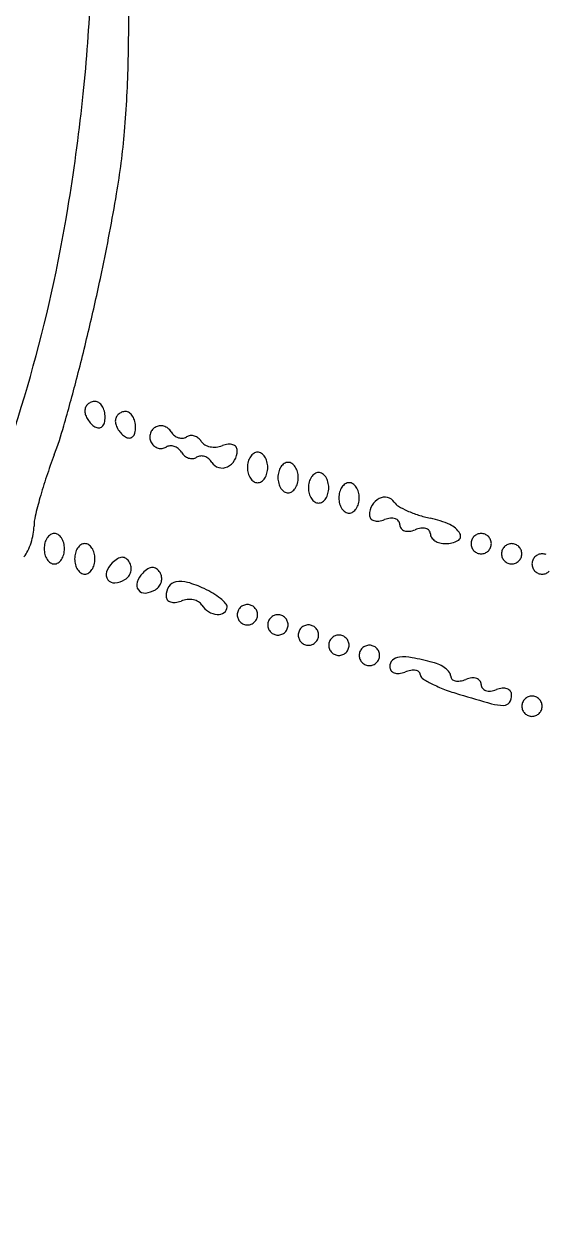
# Model space of a CAD drawing. Header units: metres. Extents: x -22 to 82, y -7 to 32.
# Drawn here: x 10.6322 to 10.7409, y 27.6661 to 27.9155 of the extents above; entities that cross this region are included whole.
import ezdxf

# ---------------------------------------------------------------- set-up
doc = ezdxf.new("R2010")
doc.units = ezdxf.units.M
doc.header["$LTSCALE"] = 2
doc.header["$MEASUREMENT"] = 0
doc.layers.add('ZSILUETAEDIFICIO', color=253, linetype='CONTINUOUS')
doc.layers.add('ZVEREDA', color=253, linetype='CONTINUOUS')

msp = doc.modelspace()

# ---------------------------------------------------------------- hatches: boundary and pattern name
at = {"layer": 'ZVEREDA'}
h = msp.add_hatch(dxfattribs=at)
h.set_pattern_fill('AR-SAND', color=256, scale=0.08)
h.set_pattern_definition([(37.50000000000001, (100.3217642182751, 117.4581959786875), (-0.0050394686487687, 0.1541459015210527), [0, -0.1216, 0, -0.136, 0, -0.13]), (7.499999999999999, (100.3217642182751, 117.4581959786875), (0.1415821364214182, 0.2257716852183792), [0, -0.0656, 0, -0.1096, 0, -0.042]), (327.5, (100.2233642182753, 117.4581959786875), (0.2491313489401196, 0.0004527242829572), [0, -0.04, 0, -0.144, 0, -0.188]), (317.5, (100.2233642182753, 117.4581959786875), (0.2404901283657835, 0.0702140451947399), [0, -0.02, 0, -0.0944, 0, -0.108])])
h.paths.add_polyline_path([(31.4583351261974, 30.10001185127862), (-5.580466054143699, 30.14202237673669), (-5.496152509190097, 24.7095630808688), (0.5053741138006274, 24.71459050236479), (0.5053741138006274, 23.02514520136083), (2.905374113800207, 23.02514520136083), (2.905811148500817, 24.71459050236479), (7.70575982083821, 24.71459050236479), (7.70575982083821, 23.02524487001511), (10.1053227861378, 23.02524487001511), (10.1057598208379, 24.71459050236479), (12.50561829493628, 24.71459050236479), (14.90575982083172, 24.71459050236479), (14.90575982083172, 23.02514520136083), (17.30547676903481, 23.02514520136083), (17.30591380373539, 24.71459050236479), (22.10547676902863, 24.63459050236452), (22.10547676902863, 23.02461800278962), (24.5050398048495, 23.02461800278962), (24.5050398048495, 24.63406330379348), (31.4583221007949, 24.61459050236454), (29.30561829493013, 24.61459050236454), (29.30561829493013, 20.61092766967829), (30.50572014345363, 20.61326742045304), (30.50572014345363, 24.61459050236454), (31.4583221007949, 24.61459050236454)])
h.paths.add_polyline_path([(3.274978631708791, 29.84745587849517), (21.85115500656482, 29.84745587849517), (21.85115500656482, 26.26298918530352), (3.274978631708791, 26.26298918530352)], flags=16)
edge = h.paths.add_edge_path(flags=0)
edge.add_line((4.190763625501631, 28.45334721717251), (4.191796270515823, 28.45334721717251))
edge.add_arc((4.030850849770815, 28.47872758158093), 0.1629343160792154, 351.0385129392877, 357.3660182868147)
edge.add_arc((4.112611057247875, 28.47496619707363), 0.0810876329450389, 344.53720768220717, 357.3660765305271, ccw=False)
edge = h.paths.add_edge_path(flags=0)
edge.add_arc((4.129473601766023, 28.48361260777853), 0.0424070857397566, 8.446156974039805, 17.04280200703507)
edge.add_arc((4.048520085864993, 28.46875624364435), 0.1245244297232045, 3.3254775150875844, 12.657113459455672, ccw=False)
edge.add_arc((4.009668740244905, 28.46649875537224), 0.1634413066505545, 3.325477516473139, 5.867953198212037)
edge.add_arc((4.024461425057098, 28.46801930679646), 0.148570677863494, 5.867861931155238, 8.446156969658695)
edge = h.paths.add_edge_path(flags=0)
edge.add_arc((4.187625943115307, 27.71049756740979), 0.005506773619038, 0, 44.649192788606285, ccw=False)
edge.add_line((4.193132716734738, 27.71049756740979), (4.193170576032799, 27.71059180186387))
edge.add_arc((4.083131412969806, 27.72142825678299), 0.110571452748189, 354.3757511834748, 357.7808422671732)
edge.add_arc((4.083495542828814, 27.72707965905653), 0.1105714527485412, 354.8460124112327, 363.6003750095574)
edge.add_arc((4.265141154600997, 27.71569919341579), 0.0736096129205384, 165.585485692761, 181.0365879312016)
edge = h.paths.add_edge_path(flags=0)
edge.add_ellipse((4.155844521799992, 27.55226263330349), major_axis=(-0.004886144824328529, 0.5517489951021792), ratio=0.0764573230342362, start_angle=264.41174822548277, end_angle=281.9145976805995, ccw=False)
edge.add_arc((-177.0033036909715, 27.24610176780652), 181.2017851309283, -3.410605131648481e-12, 0.07993633669821065, ccw=False)
edge.add_line((4.198481439956822, 27.24610176779618), (4.210484766247419, 27.6590139235833))
edge.add_ellipse((4.18687514976483, 27.77778923014426), major_axis=(0.01575538398604225, -0.1077800230216994), ratio=0.5161088083865675, start_angle=337.05526251174393, end_angle=345.80434126128097, ccw=False)
edge = h.paths.add_edge_path(flags=0)
edge.add_arc((387.0379938681306, 26.57348742740584), 383.1770730560518, 179.7962796488156, 179.8227156500893, ccw=False)
edge.add_arc((63.47661150482531, 27.72394417231078), 59.61364541384286, 179.6242268241421, 179.7962796450261, ccw=False)
edge.add_arc((107.9126775625507, 27.43250698258277), 104.0506671673548, 179.4892207827528, 179.6242268252662, ccw=False)
edge.add_arc((4.908773407262004, 28.32581589378475), 1.043191389333353, 173.5744382351789, 178.1175676432889, ccw=False)
edge.add_arc((3.941956756071903, 28.43638332363668), 0.0700943375474026, 136.9440126095541, 174.9430767679891, ccw=False)
edge.add_arc((3.939591411760631, 28.44492007257332), 0.0627084935053294, 98.57263522089539, 141.1716653543758, ccw=False)
edge.add_arc((3.971787529488921, 28.27408536092594), 0.2365196678389941, 91.78341864015289, 100.1162303726033, ccw=False)
edge.add_arc((4.161354391850892, 22.18584956753244), 6.327705978506592, 91.01273401402932, 91.78341864030182, ccw=False)
edge.add_line((4.049514576590127, 28.51256710557305), (4.169165289891879, 28.51468221717266))
edge.add_line((4.169165289891879, 28.51468221717232), (4.179750299263304, 28.53043944484654))
edge.add_arc((4.190827730734469, 28.52494372944767), 0.0123657743692955, 51.76101418273163, 153.6131534045893, ccw=False)
edge.add_line((4.198481439891822, 28.53465625290397), (4.198481439891822, 28.53636044799151))
edge.add_arc((4.193339192636984, 28.51586697619842), 0.0211287740527576, 75.9140893002533, 183.0668013861589)
edge.add_line((4.172240678425823, 28.51473658199643), (4.049514576590127, 28.51256710557305))
edge.add_arc((4.161354391844498, 22.18584956753244), 6.327705978506354, 91.01273401397248, 91.78341864024476)
edge.add_arc((3.971787529489319, 28.27408536092594), 0.2365196678390667, 91.78341864027549, 100.1162378328985)
edge.add_arc((3.941258338745911, 28.44519436956017), 0.0627084935053418, 100.1162378329312, 120.5228893311077)
edge.add_arc((3.942263761789718, 28.43729516592452), 0.0700943375474093, 117.9506432260986, 158.4595108276586)
edge.add_arc((4.001405707587139, 28.41591235581501), 0.1329691207264811, 159.2459526752788, 175.8968395766796)
edge.add_arc((4.909294928725814, 28.35078371074917), 1.04319138933335, 175.8968395763732, 179.4892207827571)
edge.add_arc((107.9126775622392, 27.43250698108915), 104.0506671670563, 179.4892207819287, 179.6242268244366)
edge.add_arc((63.47661150489225, 27.72394417644966), 59.6136454138861, 179.6242268281098, 179.7962796489794)
edge.add_arc((387.0379938451551, 26.57348740949783), 383.1770730331307, 179.7962796461218, 179.8227156473993)
edge.add_line((3.862755088178147, 27.75911035599103), (3.884622839891307, 27.72070371717251))
edge.add_arc((3.929255688633731, 27.74845655913333), 0.0525576961415898, 211.8734753522308, 222.0820973833024)
edge.add_arc((3.940104661909288, 27.75825274944765), 0.0671749997825091, 222.0818102784924, 230.2563674642507)
edge.add_arc((3.958449832274908, 27.78343227505326), 0.0982851158739191, 231.4181484407944, 254.9741783521728)
edge.add_arc((3.959368323424485, 27.7758030788865), 0.0911999037654329, 253.1739702547738, 268.217256623099)
edge.add_arc((3.968627737210397, 41.24924821526616), 13.56460629090511, 269.9489048779313, 270.3532500274084)
edge.add_arc((4.049525169780992, 16.95504494612499), 10.72985513343538, 89.5075836061958, 89.98540653837108, ccw=False)
edge.add_arc((4.130247462298712, 27.54011210430104), 0.1448483138350315, 64.17034698782749, 85.44946313993978, ccw=False)
edge.add_arc((4.191746138397974, 27.66642980881176), 0.0043674083606586, 1.4282544963651844, 68.34992075025048, ccw=False)
edge.add_arc((4.197384248272812, 27.67701561994579), 0.0105538936861254, 212.0429010611537, 263.0773218994982, ccw=False)
edge.add_arc((4.200612712082403, 27.70999352945552), 0.0404527841329601, 231.8085000024286, 252.4850053579366, ccw=False)
edge.add_arc((4.161788889977004, 27.66257060467501), 0.0208577567284913, 48.53142696656482, 82.63062587060486)
edge.add_arc((4.11933816690663, 27.13308106570912), 0.5520225538390414, 85.31102351279071, 89.99478211468639)
edge.add_arc((4.118411279294634, 16.9552485283175), 10.72985513343608, 89.99478211606726, 90.35325002811415)
edge.add_arc((4.073781246147718, 41.2494889468843), 13.56460629090747, 269.50474175352076, 269.9090879921701, ccw=False)
edge.add_arc((3.956613111675125, 27.77658927219733), 0.0911999037654514, 239.2648217281377, 269.94890487625094, ccw=False)
edge.add_arc((3.940104661909288, 27.75825274944765), 0.0671749997825307, 215.766892496466, 243.3781184107606, ccw=False)
edge.add_line((3.885598753388649, 27.71898970661965), (3.862755088177721, 27.75911035598011))
edge = h.paths.add_edge_path(flags=0)
edge.add_arc((3.982208672812931, 27.77710128656037), 0.0039699795081061, 57.093542815945284, 128.0095147918335, ccw=False)
edge.add_arc((3.983777369758798, 27.77691396217733), 0.0035691351575788, -36.39606693346491, 80.51639118771561, ccw=False)
edge.add_arc((3.985008823383225, 27.77555727172944), 0.0018093348073117, 293.7971605359992, 335.12409378026587, ccw=False)
edge.add_arc((3.984854518882713, 27.77590723729099), 0.002191808038586, 257.1681723130867, 293.7964911424778, ccw=False)
edge.add_arc((3.98554989726631, 27.77896024180501), 0.0053230039216045, 238.282669802615, 257.1684968903267, ccw=False)
edge.add_arc((3.980302814458611, 27.77683864407101), 0.0034331700992157, 99.02971341141892, 315.4979837284754, ccw=False)
edge = h.paths.add_edge_path(flags=0)
edge.add_arc((4.003867887505493, 27.77651366478631), 0.0041965817445002, 179.5419055987072, 270.4580944011244)
edge.add_arc((4.003949051078308, 27.77651352882827), 0.0041965817444636, 269.3499522369119, 383.1232100615633)
edge.add_arc((4.003864094692489, 27.77672872215237), 0.0041965817444639, 19.96411019100292, 182.4788541983977)
edge = h.paths.add_edge_path(flags=0)
edge.add_arc((3.979353550216473, 28.42993420992462), 0.0009651872828333, 125.0907544769644, 237.6009057839097)
edge.add_arc((3.995965221876986, 28.40704187017155), 0.0279429480104366, 127.8062335931203, 268.779035296377)
edge.add_line((3.995369806797299, 28.37910526650563), (4.002718144077988, 28.38645734180113))
edge.add_arc((4.10007393273122, 28.38764962442366), 0.0973630891154655, 166.3647067637932, 180.7016464897838, ccw=False)
edge.add_arc((3.991574634341134, 28.42003595056144), 0.0167827455633406, 325.7976337708378, 488.477492724186)
edge.add_arc((3.995342312636922, 28.45231582363164), 0.0238394652163404, 233.4109544616884, 272.5958997522416)
edge.add_arc((3.987035091752404, 28.42505208948006), 0.0100004255996245, 20.17316381762081, 145.4473270086913)

# ---------------------------------------------------------------- linework, layer by layer
at = {"layer": 'ZSILUETAEDIFICIO'}
for centre, radius, start, end in [((9.370522914041203, 27.93346729409001), 1.283674858428492, 358.8566160213026, 359.8922874818886), ((10.32084283614739, 27.9348181623335), 0.3255086398832762, 353.7889919091838, 357.5399262366686), ((10.42884637134028, 27.91234477499677), 0.2251406355134037, 355.101101282165, 358.8566180428256), ((10.22856615641578, 27.94486142141096), 0.4183302573795051, 350.6811123327652, 353.7888740994633), ((10.49304146077222, 27.90684213791116), 0.1607101417870558, 350.4382465785866, 355.1012502972336), ((10.24966414746842, 27.94783989576132), 0.4075164074684423, 348.1106518141571, 350.4381555403593), ((10.32969345162448, 27.92826743861826), 0.3158505515794641, 337.6760269799826, 350.6810264964351), ((10.17609525500913, 27.96332731801988), 0.4826978026641671, 346.7554750773344, 348.1108482360728), ((10.16119283273997, 27.96683654616328), 0.4980078277807665, 345.4313111856655, 346.7552873301179), ((10.21462526573012, 27.95294856711087), 0.4428000307205217, 344.1239671117851, 345.4314426155724), ((10.64690786781082, 27.83488296225397), 0.0020170995195226, 133.2590256269877, 155.9268880740902), ((10.64698256971974, 27.83480357454164), 0.0021261077030073, 111.2524087574938, 133.2589830495606), ((10.64701928275798, 27.83470911961797), 0.0022274466360704, 90.00009384740993, 111.2518563113995), ((10.6470192657259, 27.83552804684388), 0.0014085194102972, 55.06230591060576, 89.99945557883746), ((10.64636339820999, 27.83458915236452), 0.0025538076014047, 32.67718258730369, 55.06291385331988), ((10.646765846606, 27.8349463672165), 0.0018615674968447, 155.9256453022138, 179.9992601612457), ((10.64735486167339, 27.83494636183883), 0.0024505825642123, 179.9993122556121, 200.488979577905), ((10.64965616902623, 27.83580634247852), 0.0049073247630123, 200.48965282931, 212.677339139739), ((10.64545184910713, 27.83400442801747), 0.0036367777434216, 14.25623244497402, 32.67761653050514), ((10.64401441467339, 27.83363928641194), 0.0051198644361743, 359.9994946448311, 14.25529225255612), ((10.65325286781064, 27.832767962253), 0.0020170995198936, 133.259025599875, 155.926888050497), ((10.65332756971949, 27.83268857454266), 0.0021261077020333, 111.2524087663583, 133.2589830574311), ((10.65336428275779, 27.83259411961814), 0.0022274466358585, 90.00009384740993, 111.2518563135222), ((10.65336426572571, 27.83341304684348), 0.0014085194107519, 55.06230590603043, 89.99945557883746), ((10.6527083982098, 27.83247415236451), 0.0025538076016652, 32.67718258178275, 55.06291384495471), ((10.65179684910683, 27.83188942801712), 0.0036367777439271, 14.25623244668103, 32.6776165296496), ((10.56985829898872, 27.85191869108604), 0.0734796497946026, 339.1890605486676, 344.1237562583287), ((10.65007070794601, 27.83607229876185), 0.005399844060589001, 212.6778615618288, 224.3633973994518), ((10.64926741492383, 27.83528661556653), 0.0042761992049179, 224.3629643092065, 238.2824491869551), ((10.6478229239226, 27.83294938078262), 0.0015286146864339, 238.2823266869854, 269.9739569064774), ((10.64782268406611, 27.83242810378403), 0.0010073376327418, 269.9741227873038, 313.2585461221195), ((10.64737186037999, 27.83290720798698), 0.0016651999535676, 313.2583640949034, 344.8688271788246), ((10.64466465799913, 27.83363921433534), 0.0044696211103557, 344.8692390218471, 0.0003450699405677731), ((10.65311084660584, 27.83283136721735), 0.00186156749639, 155.9256453277657, 179.9992601892419), ((10.65369986167411, 27.83283136183746), 0.0024505825646663, 179.9993122237207, 200.4889795455603), ((10.6560011690251, 27.83369134248034), 0.004907324762846, 200.4896528554177, 212.6773391662089), ((10.6503594146736, 27.83152428641193), 0.0051198644361743, 359.9994946448311, 14.25529225255612), ((10.65100965799888, 27.83152421433692), 0.0044696211108104, 344.8692390021471, 0.0003450495394213802), ((10.66075694396321, 27.82954994761303), 0.0023364051399783, 121.7173008875515, 144.3413614640518), ((10.66065889420202, 27.82970860784337), 0.0021498928770328, 97.01299749707648, 121.7174593470457), ((10.66068913920589, 27.82946287605802), 0.0023974789636346, 74.24771221797998, 97.01338527740948), ((10.66063869805322, 27.82928420795349), 0.0025831307878689, 52.4161994297725, 74.24677645674433), ((10.66052285872021, 27.82913367118431), 0.0027730783322556, 31.7175111869673, 52.41655632219331), ((10.65641570794583, 27.83395729876167), 0.0053998440601049, 212.6778615624015, 224.3633974011009), ((10.65561241492264, 27.83317161556499), 0.0042761992028924, 224.3629643067491, 238.2824491845057), ((10.65416792392281, 27.83083438078262), 0.0015286146864341, 238.2823266679972, 269.9739568894374), ((10.65416768406632, 27.83031310378476), 0.0010073376332386, 269.9741227614572, 313.258546095539), ((10.6537168603802, 27.83079220798601), 0.0016651999528912, 313.2583641163378, 344.8688272049517), ((10.66078505625165, 27.82952968767563), 0.0023710173354396, 166.7160983477503, 189.0920684167755), ((10.66075097027101, 27.82952431415868), 0.0023365104924344, 189.0940377987749, 211.7180983742601), ((10.66078515048622, 27.82952975746213), 0.0023710930149972, 144.3422927229619, 166.7182627930981), ((10.6654747200248, 27.83219407881734), 0.0030481779977087, 211.7172656983073, 230.4826711141347), ((10.66519580763881, 27.83185589688247), 0.002609818397291, 230.4820763858207, 251.5643225060622), ((10.66507760003083, 27.83150147544262), 0.0022362041691414, 251.5658324490089, 274.5572777639234), ((10.66511305081781, 27.83105700413563), 0.0017903213365152, 274.5565434641943, 301.7174994059281), ((10.6670494596772, 27.82792385766703), 0.0018929226230086, 96.1344266696637, 121.7179103720124), ((10.66708196339391, 27.82762076675482), 0.0021977514083032, 73.25865850173942, 96.13257165946577), ((10.66701250788651, 27.82738964873249), 0.0024390802384826, 51.68711464791277, 73.2601214423782), ((10.66684844833912, 27.8271819415595), 0.0027037645847391, 31.71863361949782, 51.68800509202456), ((10.66094483892743, 27.82964411710032), 0.0025644091555681, 211.7177677703833, 232.2426748122873), ((10.66082612695092, 27.82949080285454), 0.0023705076578317, 232.2421406849976, 254.0138947918087), ((10.660774963774, 27.82931232192163), 0.002184838292815, 254.0146871981238, 276.8084991288433), ((10.66080391324772, 27.82907009107731), 0.0019408836799082, 276.8076563787657, 301.716881892854), ((10.66276550740139, 27.82589612837251), 0.0017903213365513, 94.5565434787008, 121.7174994183061), ((10.66280095818797, 27.82545165706443), 0.0022362041703637, 71.56583244716685, 94.55727776162327), ((10.6626827505799, 27.82509723562686), 0.002609818396414, 50.48207636993937, 71.56432248868282), ((10.662403838194, 27.8247590536908), 0.0030481779977087, 31.71726569830734, 50.4826711141347), ((10.66758972002498, 27.82796407881875), 0.0030481779987803, 211.7172657156357, 230.4826711304509), ((10.67087744506742, 27.82967203328855), 0.002032623433696, 211.7167671412058, 240.2355618959464), ((10.67165784772831, 27.83103678942712), 0.0036047518090907, 240.2366112351178, 258.8100945195415), ((10.67181982255329, 27.83185530407616), 0.0044391390525325, 258.809405515899, 275.4647827452045), ((10.67177837223812, 27.83228796362414), 0.0048737796053631, 275.465465306346, 290.9940246646437), ((10.67528174630502, 27.82315828865046), 0.0049050032937063, 96.66262184658216, 110.9930712233879), ((10.6749840523228, 27.82570718740646), 0.002338779108078, 71.72985706386342, 96.66376930753826), ((10.6752873564144, 27.82662600181931), 0.0013711979509849, 37.33989994577598, 71.72852196134026), ((10.67260360914699, 27.82671268758583), 0.0040256699626863, 329.493980741582, 359.9996963936699), ((10.67540097998221, 27.82671266068525), 0.0012282991274296, 0.0002597663639958093, 37.34079775029596), ((10.68085927275501, 27.82490857134695), 0.0014529949071883, 89.99974941824253, 123.7181324802564), ((10.68085928546432, 27.82490857134769), 0.001452994906472, 56.28186751974362, 90.00025058175747), ((10.74758236186722, 27.78436909038243), 0.1166487044330033, 159.1891843503535, 161.5471662462476), ((10.66731080763913, 27.82762589688133), 0.0026098183964757, 230.4820763699394, 251.5643224886828), ((10.66719260003063, 27.82727147544381), 0.0022362041702526, 251.5658324582369, 274.5572777732284), ((10.66722805081798, 27.82682700413562), 0.0017903213363966, 274.5565434641943, 301.7174994059281), ((10.66911050740083, 27.82378112837279), 0.0017903213362524, 94.55654345026286, 121.7174993935501), ((10.66914595818773, 27.82333665706551), 0.0022362041690695, 71.56583243612612, 94.55727775231826), ((10.66902775058023, 27.82298223562549), 0.002609818397291, 50.48207638582068, 71.56432250606217), ((10.66874883819511, 27.82264405369079), 0.003048177996935, 31.71726570729326, 50.48267112460242), ((10.67345417426463, 27.82555209415528), 0.0024832672816064, 211.7173938956134, 253.9630583766904), ((10.67312800768173, 27.82640366508514), 0.0034169921113893, 295.0048689318766, 329.4947600933108), ((10.68347898361682, 27.82318907917136), 0.0047347045074451, 165.1577289191112, 180.000156315616), ((10.68222987850712, 27.82352010876644), 0.0034424800038306, 146.3101694326232, 165.1579817312692), ((10.68143010367271, 27.82405329282284), 0.002481269816761, 123.7188989344865, 146.3102772408539), ((10.68028845454612, 27.82405329282284), 0.002481269816812, 33.68972275914614, 56.2811010655135), ((10.6794886797118, 27.82352010876644), 0.0034424800037987, 14.84201826873084, 33.68983056737586), ((10.67823957460149, 27.82318907917136), 0.0047347045079007, 359.999843684384, 14.84227107948697), ((10.68777510367383, 27.82193829282301), 0.0024812698173916, 123.7188989519667, 146.3102772568711), ((10.68720427275483, 27.82279357134769), 0.0014529949065576, 89.99974941824253, 123.7181324752991), ((10.68720428546413, 27.82279357134695), 0.0014529949071541, 56.28186752472306, 90.00025058175747), ((10.68663345454547, 27.82193829282301), 0.0024812698173169, 33.68972274312886, 56.28110104803331), ((10.67348126511772, 27.82564633938756), 0.0025813288854916, 253.9630435656672, 295.0042189934188), ((10.683478983615, 27.82318905333688), 0.0047347045056446, 179.9998436871329, 194.8422710838639), ((10.68222987850751, 27.82285802374179), 0.0034424800041771, 194.8420182631381, 213.6898305631836), ((10.67948867971131, 27.82285802374179), 0.0034424800042119, 326.3101694368164, 345.1579817368619), ((10.6782395746034, 27.82318905333688), 0.0047347045060809, 345.157728917538, 0.0001563128671501466), ((10.6898239836153, 27.82107407917317), 0.0047347045056262, 165.1577289388183, 180.0001563348837), ((10.68857487850781, 27.82140510876502), 0.003442480005001, 146.3101694179221, 165.1579817168483), ((10.68583367971149, 27.82140510876644), 0.0034424800041771, 14.84201826313813, 33.68983056318365), ((10.684584574604, 27.8210740791713), 0.0047347045056446, 359.9998436871329, 14.84227108386392), ((10.69412010367364, 27.81982329282283), 0.0024812698175178, 123.7188989490544, 146.3102772525028), ((10.69354927275464, 27.82067857134695), 0.001452994907125, 89.99974940031663, 123.7181324603626), ((10.69354928546431, 27.82067857134768), 0.001452994906472, 56.28186752470094, 90.00025058175747), ((10.69297845454523, 27.81982329282283), 0.002481269817506, 33.68972274749721, 56.28110105094554), ((10.73230415818011, 27.78946750936893), 0.1005422652265118, 161.5473742926091, 164.1833222787621), ((10.68143010367362, 27.82232483968517), 0.0024812698173169, 213.6897227431289, 236.2811010480333), ((10.68085927275501, 27.82146956116128), 0.0014529949071541, 236.2818675247231, 270.0002505817574), ((10.68085928546432, 27.82146956116054), 0.0014529949065576, 269.9997494182425, 303.7181324752991), ((10.68028845454521, 27.82232483968517), 0.0024812698173916, 303.7188989519667, 326.3102772568711), ((10.68982398361715, 27.821074053335), 0.0047347045074348, 179.9998436623675, 194.8422710582066), ((10.6885748785073, 27.82074302374303), 0.0034424800045555, 194.8420182887448, 213.6898305862674), ((10.68777510367292, 27.82020983968533), 0.002481269816812, 213.6897227591461, 236.2811010655135), ((10.68663345454638, 27.82020983968533), 0.002481269816761, 303.7188989344865, 326.3102772408538), ((10.685833679712, 27.82074302374178), 0.0034424800038306, 326.3101694326241, 345.1579817312688), ((10.68458457460221, 27.82107405333687), 0.0047347045074451, 345.1577289191112, 0.0001563156159636134), ((10.69616898361642, 27.81895907917129), 0.0047347045069904, 165.1577289176963, 180.0001563128671), ((10.69616898361642, 27.81895905333704), 0.0047347045070216, 179.9998436871329, 194.8422710823037), ((10.69491987850711, 27.81929010876644), 0.0034424800038306, 146.3101694326232, 165.1579817312692), ((10.69217867971179, 27.81929010876644), 0.0034424800037987, 14.84201826873084, 33.68983056737586), ((10.6909295746029, 27.81895907917129), 0.004734704506582, 359.9998436871329, 14.84227108370867), ((10.6909295746029, 27.81895905333704), 0.0047347045065356, 345.1577289162811, 0.0001563128671501466), ((10.70126487850689, 27.81717510876501), 0.0034424800041801, 146.3101694095259, 165.1579817093146), ((10.70046510367391, 27.817708292823), 0.0024812698173916, 123.7188989519667, 146.3102772568711), ((10.69989427275482, 27.81856357134768), 0.0014529949065576, 89.99974941824253, 123.7181324752991), ((10.69989428546413, 27.81856357134768), 0.001452994906472, 56.28186752470094, 90.00025058175747), ((10.69932345454498, 27.817708292823), 0.0024812698173169, 33.68972274312886, 56.28110104803331), ((10.698523679712, 27.81717510876501), 0.0034424800041771, 14.84201829068545, 33.6898305904741), ((10.72264172351132, 27.79220404174663), 0.0904997927878826, 164.1828964660625, 166.6728730676682), ((10.68720427275483, 27.81935456116054), 0.001452994906472, 236.2818675197436, 270.0002505817574), ((10.68720428546413, 27.81935456116128), 0.0014529949071883, 269.9997494182425, 303.7181324802564), ((10.69491987850762, 27.81862802374178), 0.0034424800041771, 194.8420182631381, 213.6898305631836), ((10.6941201036727, 27.81809483968533), 0.002481269816812, 213.6897227591461, 236.2811010655135), ((10.69297845454619, 27.81809483968533), 0.002481269816761, 303.7188989344865, 326.3102772408538), ((10.6921786797113, 27.81862802374178), 0.0034424800042119, 326.3101694368164, 345.1579817368619), ((10.70251398361623, 27.81684407917334), 0.0047347045065357, 165.1577289416283, 180.0001563376325), ((10.70251398361623, 27.81684405333505), 0.0047347045064974, 179.9998436623675, 194.8422710583718), ((10.69727457460269, 27.81684407917152), 0.0047347045069633, 359.999843684384, 14.84227107964893), ((10.69727457460269, 27.81684405333687), 0.0047347045069904, 345.1577289203511, 0.0001563156159636134), ((10.70784713951642, 27.81343956965503), 0.0036902222296524, 117.2753948767766, 149.3590325134841), ((10.7073620863718, 27.81438027288732), 0.0026318276325324, 77.75662355607027, 117.2747856998504), ((10.70746537267152, 27.81485618698804), 0.0021448345211494, 31.71741248114614, 77.75695845374601), ((10.69354927275464, 27.81723956116144), 0.0014529949073815, 236.2818675396374, 270.0002505996833), ((10.69354928546431, 27.81723956116076), 0.0014529949065576, 269.9997494182425, 303.7181324752991), ((10.70126487850732, 27.81651302374337), 0.0034424800046816, 194.8420182887448, 213.6898305894136), ((10.70046510367297, 27.81597983968533), 0.002481269816812, 213.6897227591461, 236.2811010655135), ((10.69989427275482, 27.81512456116053), 0.001452994906472, 236.2818675197436, 270.0002505817574), ((10.69989428546413, 27.81512456116053), 0.0014529949063685, 269.9997494182425, 303.7181324802564), ((10.69932345454589, 27.81597983968533), 0.002481269816761, 303.7188989344865, 326.3102772408538), ((10.6985236797116, 27.81651302374337), 0.0034424800046196, 326.3101694105854, 345.1579817112552), ((10.7080481368246, 27.81332046624061), 0.0039238577151082, 149.3585315728247, 179.9999998041177), ((10.7114596731569, 27.81732478359078), 0.0025507384529457, 211.7172043597859, 239.4890128489835), ((10.71959689617481, 27.8311332019278), 0.0185784274757356, 239.4893425331759, 245.9102897000499), ((10.72127055231499, 27.8348766471928), 0.0226789771126665, 245.91043064337, 252.1763396798841), ((10.64356755108273, 27.81093595768135), 0.0092371973343882, 166.6731095536992, 179.9839748129656), ((10.70532312581673, 27.81332045575897), 0.0011988467071398, 179.9994984131548, 218.2753066540541), ((10.7054740495534, 27.81343956168496), 0.0013911074563318, 218.2759248478385, 252.520237368294), ((10.70578607575791, 27.81443043611296), 0.0024299493520753, 252.5204750161015, 277.008125113893), ((10.70545544125233, 27.81711966886417), 0.0051394312149918, 277.0086908322195, 290.9943927830108), ((10.7090830150639, 27.80766636674031), 0.004985992866168, 96.5899954141421, 110.9928107255073), ((10.7087841964605, 27.81025341488163), 0.0023817442918522, 71.56545760004227, 96.59131714863348), ((10.70909357167812, 27.81118160023584), 0.0014033573148088, 37.14990930391607, 71.56497014907531), ((10.70920222334851, 27.81126389803904), 0.0012670557613491, 0.0008236813691100447, 37.15076305433317), ((10.72271850396672, 27.83937995489583), 0.0274093411845589, 252.1762479142995, 257.6123684927414), ((10.71225515277573, 27.79174077318868), 0.021365379233639, 66.23413230875465, 77.61242528967202), ((10.6203993774009, 27.81189592061179), 0.0140201420405419, 341.7749421100534, 349.3304338002334), ((10.62546754606299, 27.81094106112329), 0.0088628084048391, 349.3304780933059, 359.983709692671), ((10.63913010367352, 27.80713329282281), 0.0024812698175178, 123.7188989490544, 146.3102772525028), ((10.63855927275489, 27.80798857134693), 0.0014529949073774, 89.99974941824253, 123.7181324752769), ((10.63855928546423, 27.80798857134766), 0.001452994906472, 56.28186752470094, 90.00025058175747), ((10.63798845454522, 27.80713329282281), 0.002481269817506, 33.68972274749721, 56.28110105094554), ((10.71173637206741, 27.81126392196853), 0.001267092957739, 180.0002583933773, 217.1501977742143), ((10.71184498654043, 27.81134620727227), 0.0014033573146652, 217.1499093151319, 251.5649701667034), ((10.71215436175788, 27.81227439262653), 0.0023817442918867, 251.5654576104239, 276.5913171594918), ((10.71185544422698, 27.81486145326795), 0.0049860166378999, 276.5911082288975, 290.9939235399527), ((10.7156579417794, 27.80495229343148), 0.0056276743461611, 98.18681818319756, 110.9932884577214), ((10.7152255823141, 27.80795771405792), 0.0025913133912042, 75.31816214025106, 98.18731022581139), ((10.71553558328671, 27.80914083522134), 0.0013682531758205, 41.82224044229235, 75.31880058154947), ((10.71579746998833, 27.80937520305133), 0.0010168091212793, 359.9993352395098, 41.82093413553541), ((10.71818589548161, 27.80937519331025), 0.0013716163719983, 180.0000858900118, 214.7238299597396), ((10.71900401193741, 27.80706718027164), 0.0046188615641206, 30.79575246070294, 66.23426507827732), ((10.72206897335147, 27.80889396597905), 0.0010507900275323, 297.868216473087, 30.79528606685048), ((10.72740118817842, 27.80731461574567), 0.0021293174226753, 112.6232414641004, 134.9992115355853), ((10.72738930226501, 27.80734327538113), 0.0020982908731622, 90.0006322764197, 112.6246928505159), ((10.72738925595439, 27.80734327538227), 0.0020982908719275, 67.37530714900383, 89.9993677235803), ((10.72737737004061, 27.80731461574567), 0.0021293174227384, 45.0007884644147, 67.37675853589961), ((10.6209539367548, 27.81171321004547), 0.0134362591615728, 334.1100171795362, 341.7753955040673), ((10.6411789836159, 27.80626907917127), 0.0047347045065356, 165.1577289162811, 180.0001563128671), ((10.63992987850702, 27.80660010876647), 0.0034424800038306, 146.3101694326232, 165.1579817312692), ((10.63718867971173, 27.806600108765), 0.0034424800045555, 14.84201828874485, 33.68983058626744), ((10.63593957460282, 27.80626907917303), 0.0047347045065556, 359.9998436651163, 14.84227106102649), ((10.64627487850723, 27.80448510876647), 0.0034424800038306, 146.3101694326232, 165.1579817312692), ((10.64547510367382, 27.80501829282304), 0.0024812698173916, 123.7188989519667, 146.3102772568711), ((10.6449042727547, 27.80587357134766), 0.0014529949065576, 89.99974941824253, 123.7181324752991), ((10.64490428546398, 27.80587357134698), 0.0014529949071541, 56.28186752472306, 90.00025058175747), ((10.6443334545454, 27.80501829282304), 0.0024812698173169, 33.68972274312886, 56.28110104803331), ((10.64353367971191, 27.80448510876647), 0.0034424800037987, 14.84201826873084, 33.68983056737586), ((10.71908114556371, 27.80999562718745), 0.0024608412824122, 214.7234912859381, 237.1478125102622), ((10.71963875888488, 27.81085922022777), 0.0034888128550772, 237.1484796983095, 255.644549262499), ((10.71998680807681, 27.81221885925618), 0.0048922930021438, 255.6436432702823, 269.9996607500661), ((10.71998678463453, 27.81283177850332), 0.0055052122493112, 269.9999424964116, 297.8684030731724), ((10.72737256998172, 27.80732654309878), 0.0020982908723822, 157.3753071480579, 179.9993677235803), ((10.7273725699813, 27.80732658940934), 0.0020982908719379, 180.0006322764197, 202.6246928509859), ((10.72740122961773, 27.80731465718497), 0.002129317422616, 135.0007884557555, 157.3767585279062), ((10.72740122961824, 27.80733847532349), 0.0021293174231576, 202.6232414673759, 224.9992115399241), ((10.7273773286008, 27.80731465718497), 0.0021293174229968, 22.62324146737595, 44.9992115355853), ((10.7273773286004, 27.80733847532349), 0.0021293174234555, 315.000788468735, 337.3767585373201), ((10.72740598823722, 27.80732654309878), 0.0020982908724451, 0.0006322764196846798, 22.62469285194217), ((10.72740598823773, 27.80732658940934), 0.0020982908719275, 337.3753071490141, 359.9993677235803), ((10.73374622961842, 27.80519965718497), 0.0021293174230358, 135.0007884644147, 157.3767585326241), ((10.73374618817863, 27.80519961574566), 0.0021293174226753, 112.6232414641004, 134.9992115355853), ((10.73373430226482, 27.80522827538232), 0.0020982908719379, 90.0006322764197, 112.6246928509962), ((10.7337342559542, 27.80522827538232), 0.0020982908719275, 67.37530714900383, 89.9993677235803), ((10.7337223700404, 27.80519961574566), 0.0021293174227384, 45.0007884644147, 67.37675853589961), ((10.73372232860061, 27.80519965718497), 0.0021293174229968, 22.62324146737595, 44.9992115355853), ((10.62729844399041, 27.8086338269548), 0.0063839281795688, 320.7367826994398, 334.1102315497814), ((10.6411789836159, 27.80626905333702), 0.004734704506582, 179.9998436871329, 194.8422710837189), ((10.6399298785075, 27.80593802374176), 0.0034424800041771, 194.8420182631381, 213.6898305631836), ((10.63913010367264, 27.80540483968537), 0.002481269816812, 213.6897227591461, 236.2811010655135), ((10.63798845454613, 27.80540483968537), 0.002481269816761, 303.7188989344865, 326.3102772408538), ((10.63718867971122, 27.80593802374307), 0.003442480005001, 326.3101694179221, 345.1579817168483), ((10.63593957460282, 27.80626905333531), 0.0047347045065357, 345.1577289389735, 0.0001563348837129848), ((10.64752398361665, 27.8041540791715), 0.0047347045069904, 165.1577289203511, 180.000156315616), ((10.64752398361665, 27.80415405333684), 0.0047347045069633, 179.999843684384, 194.8422710796489), ((10.64228457460311, 27.8041540791715), 0.0047347045065238, 359.999843684384, 14.84227108105393), ((10.64228457460311, 27.80415405333684), 0.0047347045065356, 345.1577289189461, 0.0001563156159636134), ((10.65522511099311, 27.79871380027504), 0.0065086335666331, 122.7662489946211, 135.000099000985), ((10.6527125523364, 27.80261758974234), 0.0018661640505076, 91.76715082131044, 122.766469682784), ((10.65269598560349, 27.80315420084844), 0.0013292972739606, 53.33912480323529, 91.76667687162481), ((10.65177582363714, 27.80191793352833), 0.0028704185966747, 31.71722485095709, 53.33929687750075), ((10.72740118817799, 27.80733851676251), 0.0021293174223536, 225.0007884730647, 247.3767585448462), ((10.72738930226552, 27.80730985712728), 0.0020982908732917, 247.3753071380249, 269.999367711152), ((10.72738925595399, 27.80730985712603), 0.0020982908721129, 270.000632288848, 292.6246928624541), ((10.72737737004101, 27.80733851676251), 0.0021293174223537, 292.6232414551537, 314.9992115269354), ((10.73371756998151, 27.80521154309781), 0.0020982908723822, 157.3753071203533, 179.9993676987498), ((10.73371756998151, 27.80521158941025), 0.0020982908723753, 180.0006323012502, 202.6246928796467), ((10.73374622961842, 27.80522347532326), 0.0021293174229968, 202.6232414673759, 224.9992115355853), ((10.73372232860061, 27.80522347532326), 0.0021293174230358, 315.0007884644147, 337.3767585326241), ((10.73375098823701, 27.80521154309901), 0.0020982908723577, 0.0006322702055423879, 22.62469284620816), ((10.73375098823701, 27.80521158940917), 0.0020982908723822, 337.3753071537919, 359.9993677297945), ((10.7400625699818, 27.80309654309877), 0.0020982908723822, 157.3753071480579, 179.9993677235803), ((10.74009122961823, 27.80308465718497), 0.0021293174230358, 135.0007884644147, 157.3767585326241), ((10.74009118817841, 27.80308461574566), 0.0021293174226753, 112.6232414641004, 134.9992115355853), ((10.74007930226463, 27.80311327538232), 0.0020982908719379, 90.0006322764197, 112.6246928509962), ((10.74007925595399, 27.80311327538112), 0.0020982908730643, 67.3753071494841, 89.9993677235803), ((10.63855927275489, 27.80454956116142), 0.0014529949073815, 236.2818675247231, 270.0002505817574), ((10.63855928546423, 27.80454956116074), 0.0014529949065576, 269.9997494182425, 303.7181324752991), ((10.64627487850774, 27.80382302374198), 0.0034424800043032, 194.8420182667902, 213.6898305663316), ((10.64547510367291, 27.80328983968536), 0.002481269816812, 213.6897227591461, 236.2811010655135), ((10.64433345454631, 27.80328983968536), 0.002481269816761, 303.7188989344865, 326.3102772408538), ((10.64353367971151, 27.80382302374198), 0.0034424800042702, 326.3101694336683, 345.1579817332097), ((10.6510820669757, 27.80086666407425), 0.0017338606932842, 160.8448451100123, 217.3123950402157), ((10.65413143945648, 27.79980746763027), 0.0049619514035355, 135.0000957193553, 160.8451938261407), ((10.65187095920083, 27.80219333966835), 0.0027065034388604, 322.9493811238303, 344.9500514129321), ((10.65220525357722, 27.80218331926613), 0.0023656021319585, 7.622138442286727, 31.7175128036711), ((10.6520068611633, 27.80215675949978), 0.0025657644936148, 344.9508781437573, 7.622371760128128), ((10.66157011099202, 27.79659880027526), 0.006508633565989999, 122.7662489889775, 135.0000989953198), ((10.65905755233672, 27.80050258974234), 0.0018661640507537, 91.76715083504801, 122.7664696945298), ((10.65904098560279, 27.80103920084844), 0.0013292972741739, 53.33912478166346, 91.7666768517093), ((10.65812082363732, 27.79980293352816), 0.0028704185964032, 31.71722485959139, 53.33929688477929), ((10.73374618817863, 27.80522351676251), 0.0021293174227384, 225.0007884644147, 247.3767585358996), ((10.73373430226482, 27.80519485712585), 0.0020982908719275, 247.3753071490038, 269.9993677235803), ((10.7337342559542, 27.80519485712585), 0.0020982908719379, 270.0006322764197, 292.6246928509962), ((10.7337223700404, 27.80522351676251), 0.0021293174226753, 292.6232414641004, 314.9992115355853), ((10.74006256998132, 27.80309658940934), 0.0020982908719379, 180.0006322764197, 202.6246928509859), ((10.7400912296186, 27.80310847532348), 0.0021293174234791, 202.6232414626799, 224.9992115312649), ((10.74009118817798, 27.80310851676251), 0.0021293174223536, 225.0007884730647, 247.3767585448462), ((10.740067370041, 27.80310851676251), 0.0021293174223537, 292.6232414551537, 314.9992115269354), ((10.6449042727547, 27.80243456116051), 0.001452994906472, 236.2818675197436, 270.0002505817574), ((10.64490428546398, 27.80243456116114), 0.0014529949071883, 269.9997494182425, 303.7181324802564), ((10.65103032573762, 27.80082722477897), 0.0016688021523697, 217.3122491585808, 275.2001905405276), ((10.65074899219212, 27.80391817315018), 0.0047725273976317, 275.2004875638979, 301.7174148687045), ((10.6517660539418, 27.80227246457093), 0.002837903059889, 301.7180971016386, 322.9505458741652), ((10.65742706697549, 27.79875166407476), 0.0017338606931982, 160.8448451242175, 217.3123950612675), ((10.66047643945672, 27.79769246763044), 0.0049619514038905, 135.0000957230677, 160.8451938303333), ((10.6582159592005, 27.80007833966835), 0.0027065034388604, 322.9493811238303, 344.9500514129321), ((10.658550253577, 27.80006831926596), 0.0023656021320781, 7.622138447738068, 31.71751280836196), ((10.658351861163, 27.80004175949944), 0.002565764493645, 344.9508781486575, 7.622371765149024), ((10.66427060291863, 27.79721025456593), 0.0022159783163963, 101.1684962813693, 148.2444342276765), ((10.66483968315762, 27.79432758604827), 0.0051542822658977, 73.64949146564284, 101.1678799195653), ((10.65936863717232, 27.77567910228197), 0.0245887436929341, 65.01223805457398, 73.64949596974097), ((10.740079302265, 27.80307985712602), 0.0020982908721548, 247.3753071375459, 269.999367711152), ((10.74007925595348, 27.80307985712727), 0.0020982908733372, 270.000632288848, 292.6246928619751), ((10.65737532573732, 27.79871222477897), 0.0016688021524109, 217.3122491680446, 275.2001905560684), ((10.6570939921923, 27.80180317314927), 0.004772527396619, 275.200487564866, 301.7174148698027), ((10.65811105394161, 27.80015746457127), 0.0028379030600259, 301.7180970992168, 322.9505458705087), ((10.6655788750661, 27.79640045938714), 0.0037545959567132, 148.2439665152224, 179.999895209733), ((10.66305257823731, 27.79640047182284), 0.0012282991277912, 180.000259766364, 217.3407977374158), ((10.66136056667, 27.77995311107162), 0.0198733503628322, 59.06201772083524, 65.01233674420483), ((10.66457740087415, 27.78531958561081), 0.0136165883233519, 51.16329174957983, 59.06285413660849), ((10.66316620180419, 27.79648713068906), 0.0013711979508423, 217.3398999648652, 251.728521979367), ((10.66346950589673, 27.79740594510196), 0.002338779108251, 251.7298570532964, 276.6637692958386), ((10.663171811914, 27.79995484385779), 0.0049050032937063, 276.6626218465821, 290.9930712233879), ((10.6667034382865, 27.79075134400665), 0.0049528257951347, 95.72494666828052, 110.9931868103505), ((10.66665377318421, 27.79124700263532), 0.0044546851546697, 79.19369963529725, 95.7252816622738), ((10.66681757607583, 27.79210486339053), 0.0035813258594741, 60.66532117466029, 79.19463361995149), ((10.6676054200895, 27.79350683269064), 0.001973154193261, 31.71781628578321, 60.6647991091688), ((10.67290816665692, 27.79678408161953), 0.004260583185077, 211.7169879607846, 237.9837852728318), ((10.66671004937982, 27.78796893361329), 0.0102155246037636, 42.71660778534656, 51.16207689210747), ((10.67309322108602, 27.79413504722186), 0.0014210580234374, 304.9371511240568, 359.9997593897523), ((10.67338832220432, 27.79413504365368), 0.0011259569051556, 359.9998778996339, 42.71689971672686), ((10.67875622961793, 27.79250965718484), 0.002129317422616, 135.0007884557555, 157.3767585279062), ((10.67875618817862, 27.79250961574553), 0.0021293174226753, 112.6232414641004, 134.9992115355853), ((10.6787443022647, 27.7925382753823), 0.0020982908719379, 90.0006322764197, 112.6246928509962), ((10.67874425595414, 27.7925382753823), 0.0020982908719275, 67.37530714900383, 89.9993677235803), ((10.67873237004071, 27.79250961574445), 0.0021293174236129, 45.00078848604417, 67.37675855896137), ((10.678732328601, 27.79250965718603), 0.0021293174221929, 22.6232414438527, 44.99921151395584), ((10.67276961714171, 27.79656258299076), 0.0039993216140379, 237.9844489425805, 265.5272337182088), ((10.67263142737491, 27.79479606372917), 0.0022274055006875, 265.5274007578693, 304.9376724848926), ((10.67872756998193, 27.79252154309899), 0.0020982908723822, 157.3753071537919, 179.9993677297945), ((10.67872756998142, 27.79252158940938), 0.0020982908719379, 180.0006322764197, 202.6246928509859), ((10.6787562296183, 27.79253347532318), 0.0021293174229968, 202.6232414617345, 224.9992115355853), ((10.67873232860049, 27.79253347532205), 0.002129317422511, 315.0007884946941, 337.3767585664963), ((10.67876098823689, 27.79252154309785), 0.002098290872795, 0.0006323012501987612, 22.62469287485876), ((10.67876098823743, 27.79252158941046), 0.0020982908723822, 337.3753071203532, 359.9993676925357), ((10.68510122961763, 27.79039465718483), 0.002129317422616, 135.0007884557555, 157.3767585279062), ((10.68510118817829, 27.79039461574553), 0.0021293174226753, 112.6232414641004, 134.9992115355853), ((10.68508930226491, 27.79042327538116), 0.0020982908731622, 90.0006322764197, 112.6246928505159), ((10.68508925595441, 27.7904232753823), 0.0020982908719275, 67.37530714900383, 89.9993677235803), ((10.68507737004052, 27.79039461574553), 0.0021293174227384, 45.0007884644147, 67.37675853589961), ((10.68507732860073, 27.79039465718483), 0.0021293174229968, 22.62324146737595, 44.9992115355853), ((10.67875618817814, 27.79253351676277), 0.0021293174225635, 225.000788477385, 247.3767585472173), ((10.67874430226513, 27.79250485712583), 0.0020982908719275, 247.3753071351691, 269.999367711152), ((10.67874425595372, 27.79250485712583), 0.002098290871903, 270.000632288848, 292.6246928648309), ((10.67873237004119, 27.7925335167638), 0.0021293174233184, 292.6232414297209, 314.9992115009855), ((10.68507256998174, 27.79040654309875), 0.0020982908723822, 157.3753071480579, 179.9993677235803), ((10.68507256998123, 27.79040658940937), 0.0020982908719379, 180.0006322764197, 202.6246928509859), ((10.68510122961763, 27.79041847532346), 0.0021293174226753, 202.6232414720938, 224.9992115442445), ((10.68510118817829, 27.79041851676277), 0.0021293174227384, 225.0007884644147, 247.3767585358996), ((10.68507737004052, 27.79041851676277), 0.0021293174226753, 292.6232414641004, 314.9992115355853), ((10.68507732860073, 27.79041847532346), 0.0021293174230358, 315.0007884644147, 337.3767585326241), ((10.68510598823724, 27.79040654309875), 0.0020982908724451, 0.0006322764196846798, 22.62469285194217), ((10.68510598823761, 27.79040658940937), 0.0020982908719275, 337.3753071490141, 359.9993677235803), ((10.69141756998192, 27.78829154309898), 0.0020982908723822, 157.3753071537919, 179.9993677297945), ((10.69144622961829, 27.78827965718483), 0.0021293174230358, 135.0007884644147, 157.3767585326241), ((10.69144618817865, 27.78827961574552), 0.0021293174226753, 112.6232414641004, 134.9992115355853), ((10.69143430226472, 27.78830827538229), 0.0020982908719379, 90.0006322764197, 112.6246928509962), ((10.69143425595422, 27.78830827538229), 0.0020982908719275, 67.37530714900383, 89.9993677235803), ((10.69142237004033, 27.78827961574444), 0.0021293174237878, 45.00078847738501, 67.37675854767276), ((10.69142232860099, 27.78827965718602), 0.0021293174221929, 22.6232414438527, 44.99921151395584), ((10.69145098823742, 27.78829154309784), 0.0020982908723753, 0.0006323012501987612, 22.62469287964676), ((10.6850893022654, 27.79038985712714), 0.0020982908732917, 247.3753071380249, 269.999367711152), ((10.6850892559539, 27.790389857126), 0.0020982908721129, 270.000632288848, 292.6246928624541), ((10.6914175699815, 27.78829158940937), 0.0020982908719379, 180.0006322764197, 202.6246928509859), ((10.6914462296188, 27.78830347532318), 0.0021293174233184, 202.6232414570275, 224.9992115269354), ((10.69144618817813, 27.78830351676277), 0.0021293174225635, 225.000788477385, 247.3767585472173), ((10.6914223700407, 27.78830351676385), 0.0021293174236399, 292.6232414410386, 314.9992115096355), ((10.69142232860051, 27.78830347532204), 0.002129317422511, 315.0007884946941, 337.3767585664963), ((10.6914509882379, 27.78829158941045), 0.0020982908719275, 337.3753071155864, 359.9993676925357), ((10.69776256998173, 27.7861765430988), 0.0020982908723822, 157.3753071480579, 179.9993677235803), ((10.6977912296181, 27.78616465718483), 0.0021293174230358, 135.0007884644147, 157.3767585326241), ((10.6977911881784, 27.78616461574552), 0.0021293174226753, 112.6232414641004, 134.9992115355853), ((10.69777930226448, 27.78619327538104), 0.0020982908729873, 90.0006322639914, 112.6246928390549), ((10.6977792559544, 27.78619327538229), 0.0020982908719275, 67.37530714900383, 89.9993677235803), ((10.69776737004051, 27.78616461574552), 0.0021293174227384, 45.0007884644147, 67.37675853589961), ((10.69776732860123, 27.78616465718483), 0.0021293174226753, 22.6232414720938, 44.99921154424447), ((10.69779598823723, 27.7861765430988), 0.0020982908724451, 0.0006322764196846798, 22.62469285194217), ((10.69143430226521, 27.78827485712583), 0.0020982908719275, 247.3753071351691, 269.999367711152), ((10.69143425595371, 27.78827485712583), 0.002098290871903, 270.000632288848, 292.6246928648309), ((10.69776256998122, 27.78617658940937), 0.0020982908719379, 180.0006322764197, 202.6246928509859), ((10.6977912296181, 27.78618847532334), 0.0021293174229968, 202.6232414673759, 224.9992115355853), ((10.6977911881784, 27.78618851676282), 0.0021293174227384, 225.0007884644147, 247.3767585358996), ((10.69777930226502, 27.78615985712713), 0.0020982908732917, 247.3753071494841, 269.9993677235803), ((10.69777925595392, 27.78615985712605), 0.0020982908721129, 270.000632288848, 292.6246928624541), ((10.69776737004051, 27.78618851676282), 0.0021293174226753, 292.6232414641004, 314.9992115355853), ((10.69776732860123, 27.78618847532334), 0.002129317422616, 315.0007884557555, 337.3767585279062), ((10.6977959882376, 27.78617658940937), 0.0020982908719275, 337.3753071490141, 359.9993677235803), ((10.70410756998191, 27.78406154309897), 0.0020982908723822, 157.3753071537919, 179.9993677297945), ((10.70410756998149, 27.78406158940936), 0.0020982908719379, 180.0006322764197, 202.6246928509859), ((10.70413622961792, 27.78404965718482), 0.002129317422616, 135.0007884557555, 157.3767585279062), ((10.70413618817864, 27.78404961574552), 0.0021293174226753, 112.6232414641004, 134.9992115355853), ((10.70412430226472, 27.78407827538229), 0.0020982908719379, 90.0006322764197, 112.6246928509962), ((10.70412425595421, 27.78407827538229), 0.0020982908719275, 67.37530714900383, 89.9993677235803), ((10.70411237004083, 27.78404961574444), 0.0021293174236129, 45.00078848604417, 67.37675855896137), ((10.70411232860101, 27.78404965718602), 0.0021293174221929, 22.6232414438527, 44.99921151395584), ((10.70414098823701, 27.78406154309783), 0.002098290872795, 0.0006323012501987612, 22.62469287485876), ((10.70414098823741, 27.78406158941044), 0.0020982908723822, 337.3753071203532, 359.9993676925357), ((10.70413622961843, 27.78407347532317), 0.0021293174229968, 202.6232414617345, 224.9992115355853), ((10.70413618817815, 27.78407351676282), 0.0021293174225635, 225.000788477385, 247.3767585472173), ((10.7041243022652, 27.78404485712582), 0.0020982908719275, 247.3753071351691, 269.999367711152), ((10.7041242559537, 27.78404485712582), 0.002098290871903, 270.000632288848, 292.6246928648309), ((10.7041123700412, 27.78407351676384), 0.0021293174233184, 292.6232414297209, 314.9992115009855), ((10.7041123286005, 27.78407347532203), 0.002129317422511, 315.0007884946941, 337.3767585664963), ((10.71018513513599, 27.78172028061914), 0.0018308560266032, 133.3073690864761, 179.9996671842699), ((10.70970188839988, 27.7817202776485), 0.0013476092903899, 179.9994215365935, 215.9333655727907), ((10.71060211082002, 27.78127791413345), 0.0024387678858023, 95.61238566487846, 133.3074231762109), ((10.71126677677171, 27.77451444874947), 0.0092348141501977, 79.17444531504573, 95.61254757781406), ((10.70045916621689, 27.71799486346981), 0.066778432094123, 75.35471844890701, 79.17461807649741), ((10.71522784217152, 27.77450967756664), 0.0083657793394866, 65.03150184620685, 75.35448566966623), ((10.71608991443989, 27.77636114437615), 0.0063234527395266, 52.29825552344618, 65.0311577019954), ((10.70976029126615, 27.78176261827184), 0.0014197454331876, 215.9337624388782, 250.4928762504097), ((10.71006473222022, 27.78262192449444), 0.0023313876207395, 250.4923105996552, 276.112460575263), ((10.70979950115472, 27.78509739896464), 0.0048210304390074, 276.1140516069004, 290.9945918711755), ((10.71399141004281, 27.77417349475814), 0.0068795585745012, 100.459395983076, 110.9930207217085), ((10.71329605433971, 27.77794060640053), 0.0030488080386572, 81.10727578735485, 100.4608037539996), ((10.71355152461891, 27.77957359631432), 0.0013959556197766, 50.4897585146822, 81.10578884833281), ((10.71398559186741, 27.78009997617983), 0.0007136872423652, 359.9992031456954, 50.48945648906604), ((10.71565179169534, 27.78009996630044), 0.0009525125856436, 180.0000027901108, 237.2194127031741), ((10.72727355042642, 27.79814676367982), 0.0224176511050236, 237.2193189632355, 243.0143538441309), ((10.71724269480302, 27.77785239419796), 0.0044385844206636, 37.24227458659254, 52.299675125368), ((10.7197294548302, 27.77974287085453), 0.0013148242793105, 359.9997995272361, 37.24125057836132), ((10.72191095655563, 27.77974284895305), 0.0008666774462562, 179.9988562302327, 225.551864105132), ((10.7222610489259, 27.78009983147979), 0.0013666786364661, 225.5542209975504, 257.9701527843201), ((10.72201204074298, 27.78481220008928), 0.0061539788563647, 279.2526602787813, 290.9935136858024), ((10.72600311399293, 27.7744116792403), 0.0049860166380135, 96.59110823928394, 110.9939235506416), ((10.72570419645973, 27.77699873988178), 0.0023817442917301, 71.5654575775782, 96.59131712688983), ((10.72601357167812, 27.77792692523587), 0.001403357314809, 37.14990930391607, 71.56497014907531), ((10.72926767138298, 27.80206315300285), 0.0268124916829062, 243.014626855269, 249.1923654063893), ((10.73605322074241, 27.81991762474814), 0.0459129063710392, 249.1917246783255, 253.3211575339673), ((10.72255505733321, 27.78147905052134), 0.0027768864592903, 257.9682291054366, 279.2522561192325), ((10.726122186152, 27.77800921053904), 0.0012670929576512, 0.0002584242265086449, 37.15019780302967), ((10.72865633487049, 27.77800923446836), 0.0012670557608944, 180.0008236402412, 217.150763021546), ((10.72876498654091, 27.77809153227213), 0.0014033573146715, 217.1499092965326, 251.5649701490753), ((10.72907436175799, 27.77901971762645), 0.0023817442917084, 251.5654576104239, 276.5913171594918), ((10.728775543155, 27.78160676576778), 0.004985992866168, 276.5899954141421, 290.9928107255073), ((10.73228905706472, 27.77245073354334), 0.0048210304391703, 96.11405161198398, 110.9945918762214), ((10.73202382599922, 27.77492620801297), 0.0023313876216923, 70.49231060711826, 96.11246058401514), ((10.73232826695332, 27.77578551423727), 0.0014197454323303, 35.93376241992417, 70.49287623814016), ((10.73238666981911, 27.77582785485976), 0.0013476092903899, 359.9994215365935, 35.93336557279073), ((10.8214533400639, 28.10495819535532), 0.3434718203224643, 253.321386407186, 254.4776054284601), ((10.73218671496281, 27.78356095708756), 0.0099081605465614, 254.4775245521975, 269.4274418130352), ((10.7321016472554, 27.77504884769252), 0.0013956260901094, 269.4275711046805, 326.1567229775601), ((10.73093990438269, 27.77582785426927), 0.0027943747268485, 326.1564484606122, 359.9997331388312), ((10.737947569982, 27.77348654309753), 0.002098290872837, 157.3753071194073, 179.9993676925357), ((10.737976229618, 27.77347465718486), 0.002129317422616, 135.0007884557555, 157.3767585279062), ((10.73797618817872, 27.77347461574556), 0.0021293174226753, 112.6232414641004, 134.9992115355853), ((10.73796430226483, 27.77350327538227), 0.0020982908719379, 90.0006322764197, 112.6246928509962), ((10.73796425595421, 27.77350327538227), 0.0020982908719275, 67.37530714900383, 89.9993677235803), ((10.7379523700404, 27.77347461574556), 0.0021293174227384, 45.0007884644147, 67.37675853589961), ((10.73795232860112, 27.77347465718486), 0.0021293174226753, 22.6232414720938, 44.99921154424447), ((10.73798098823701, 27.77348654309878), 0.0020982908724451, 0.0006322764196846798, 22.62469285194217), ((10.73794756998149, 27.77348658941048), 0.0020982908723753, 180.0006323074643, 202.6246928796467), ((10.737976229618, 27.77349847532338), 0.0021293174226753, 202.6232414720938, 224.9992115442445), ((10.73797618817872, 27.77349851676263), 0.0021293174227384, 225.0007884644147, 247.3767585358996), ((10.7379643022652, 27.77346985712603), 0.0020982908721548, 247.3753071375459, 269.999367711152), ((10.73796425595384, 27.77346985712603), 0.0020982908721129, 270.000632288848, 292.6246928624541), ((10.7379523700404, 27.77349851676263), 0.0021293174226753, 292.6232414641004, 314.9992115355853), ((10.73795232860112, 27.77349847532338), 0.002129317422616, 315.0007884557555, 337.3767585279062), ((10.7379809882375, 27.77348658940929), 0.0020982908719275, 337.3753071490141, 359.9993677235803)]:
    msp.add_arc(centre, radius, start, end, dxfattribs=at)

doc.saveas('drawing.dxf')
